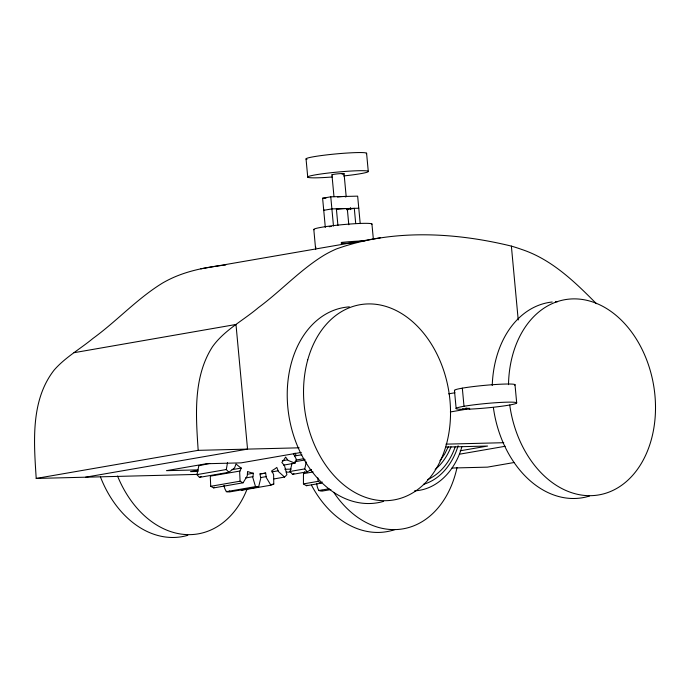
<?xml version="1.0" encoding="UTF-8"?>
<svg xmlns="http://www.w3.org/2000/svg" width="690" height="690" viewBox="0 0 690 690"><rect width="100%" height="100%" fill="white"/><g stroke="black" fill="none" stroke-linecap="round" stroke-linejoin="round"><path stroke-width="1.03" d="M293.466 453.701L296.605 459.816L295.018 463.145L288.308 460.506A8.487 6.219 80.2 0 1 287.98 460.239L285.608 457.073A50.706 37.165 80.2 0 1 281.848 462.455L284.315 465.396A8.487 6.219 80.2 0 1 284.556 465.871L286.911 474.668L285.755 475.928L284.547 477.075L278.613 471.736A8.487 6.219 80.2 0 1 278.363 471.356L276.811 467.432A50.706 37.165 80.2 0 1 271.808 470.692L273.507 474.453A8.487 6.219 80.2 0 1 273.628 474.987L273.783 484.095L272.343 484.673L270.885 485.191L266.375 477.73A8.487 6.219 80.2 0 1 266.219 477.273L265.65 473.021A50.706 37.165 80.2 0 1 259.957 473.806L260.708 478.041A8.487 6.219 80.2 0 1 260.691 478.515L258.621 486.89L257.068 486.786L255.516 486.623L252.911 477.851A8.487 6.219 80.2 0 1 252.868 477.368L253.351 473.236A50.706 37.165 80.2 0 1 247.581 471.468L247.279 475.652A8.487 6.219 80.2 0 1 247.149 476.083L243.078 482.802L241.767 482.138L240.094 481.206L239.672 472.132A8.487 6.219 80.2 0 1 239.758 471.615L241.241 468.061A50.706 37.165 80.2 0 1 236.014 463.93L234.695 467.604A8.487 6.219 80.2 0 1 234.462 467.941L228.83 472.288L199.462 477.385L196.935 474.625L198.755 466.121A8.487 6.219 80.2 0 1 198.944 465.733L209.708 463.421M228.83 472.288L226.303 469.528L227.519 462.662M311.207 469.536L307.231 471.813L292.543 474.366L290.067 471.451L292.051 463.318M307.231 471.813L304.756 468.907L306.274 461.929M239.879 471.054L210.528 476.091L210.39 476.704A8.487 6.219 80.2 0 0 210.312 477.161L210.726 486.295L213.71 487.899L243.078 482.802M304.661 471.831L303.522 474.254A8.677 6.357 80.2 0 0 303.453 474.599L303.436 483.897L306.386 485.734L321.074 483.181L322.187 481.982M461.852 446.758C456.055 468.519 438.478 489.693 414.612 490.823M458.1 445.783C453.037 462.809 441.048 479.214 423.384 484.371M455.159 446.922C450.441 460.67 441.143 473.599 427.567 479.61M229.649 490.987C226.467 494.506 224.431 488.33 223.974 485.398M451.01 446.81C447.646 455.46 442.419 463.542 435.174 469.442M448.388 446.594L444.593 454.184L439.892 460.799M322.161 490.254C318.383 493.359 317.038 486.441 316.658 483.362M214.297 487.209L213.71 487.899M307.015 485.079L306.429 485.691M225.716 264.995C208.208 266.892 190.604 270.075 174.354 277.087A203.058 148.824 80.2 0 0 162.702 282.96C137.25 298.503 117.024 320.954 92.96 338.428C80.118 349.062 65.205 357.351 54.165 370.038C30.386 400.45 33.896 442.247 36.208 478.437L197.745 474.392M74.028 352.694L236.247 324.429M235.997 324.611L247.546 449.112L85.586 477.195M201.204 476.454L200.436 476.894M200.212 477.014L199.462 477.385M293.974 473.702L292.543 474.366M243.518 489.564L241.517 490.288L240.965 489.589M301.875 454.805L294.414 455.943M325.318 227.424L322.61 198.228L330.769 196.814L357.653 196.141L360.206 223.62M347.156 209.579L354.298 208.337L355.661 223.06M329.259 226.743L331.26 226.398M200.85 268.833L380.466 237.757M448.681 393.835L454.943 392.757M36.208 478.437L198.177 450.346L299.141 447.819M450.311 411.964L466.017 409.256M197.952 470.347L190.526 471.632L198.03 471.443M301.288 452.424L241.112 462.861L206.405 463.732L166.428 470.666L197.978 469.873M196.935 474.625L226.303 469.528M282.314 460.765L287.558 459.851M232.064 469.657L241.241 468.061M295.674 460.109L303.936 458.678M294.82 461.731L305.308 459.92M283.478 465.146L295.018 463.145M247.848 474.194L253.351 473.236M260.147 473.978L265.65 473.021M271.748 471.908L278.036 470.813M245.502 477.98L252.842 476.704M290.067 471.451L304.756 468.907M210.726 486.295L240.094 481.206M260.786 477.549L266.029 476.643M309.732 470.149L311.57 469.83M303.704 473.59L313.139 471.951M274.025 478.929L284.547 477.075M460.187 450.794L487.614 446.042L445.861 447.086M226.148 491.711L255.516 486.623M271.946 484.415L273.783 484.095M229.253 491.979L258.621 486.89M241.517 490.288L270.885 485.191M459.687 454.167L505.201 446.275M303.436 483.897L318.125 481.353L321.074 483.181M318.599 490.581L329.087 488.761M321.738 491.159L330.915 489.572M513.912 462.55L487.442 467.139L452.002 468.027M322.61 198.228L325.973 198.142M358.774 208.225L331.89 208.898L323.731 210.312L324.576 210.295M346.699 209.743L348.096 209.708M341.352 243.389L353.177 243.096M445.999 444.144L503.743 442.704M284.858 469.278L291.284 469.114M286.178 472.176L290.464 472.072M296.252 455.624L295.027 453.089M596.427 303.704C574.796 281.831 551.646 259.38 521.821 249.478A290.766 213.115 80.2 0 0 511.376 246.106C454.494 232.211 392.067 228.89 336.315 248.995A203.058 148.824 80.2 0 0 324.662 254.869C300.392 269.54 281.14 290.852 258.405 307.619C243.078 320.626 224.345 330.087 212.477 346.751C192.889 377.257 195.874 415.803 198.177 450.346M318.125 481.353L317.823 477.816M511.376 246.106L518.225 319.988M514.999 384.692L516.681 402.822M462.326 388.151L464.008 406.281M454.469 390.488L456.15 408.618M366.588 153.232L368.27 171.362M371.927 223.991L373.394 239.559M350.434 207.63L350.615 209.639M344.06 173.682L346.182 196.607M347.303 208.691L348.795 224.768M341.507 244.476L341.317 242.44L343.137 242.259A29.213 2.139 -5.3 0 1 365.019 240.862M336.375 208.785L337.919 225.466M331.95 174.837L333.986 196.719M330.769 196.814L333.477 226.01M315.666 249.547L313.821 229.554M306.058 159.028L307.74 177.158M332.321 174.941A6.089 0.449 -5.3 0 1 335.185 174.121A6.089 0.449 -5.3 0 1 342.964 173.544A6.089 0.449 -5.3 0 1 342.102 174.216M337.47 197.03A6.089 0.449 -5.3 0 1 344.629 196.469A6.089 0.449 -5.3 0 1 345.285 196.943M336.427 209.45A6.089 0.449 -5.3 0 1 344.439 208.596A6.089 0.449 -5.3 0 1 346.682 208.967M306.99 159.399A30.429 2.225 -5.3 0 1 334.9 154.025A30.429 2.225 -5.3 0 1 366.235 153.723M332.183 176.994A30.429 2.225 -5.3 0 1 312.846 175.338A30.429 2.225 -5.3 0 1 363.311 170.697A30.429 2.225 -5.3 0 1 343.568 175.95M457.03 467.492A99.067 72.605 80.2 0 1 333.77 492.358M394.801 529.627A99.067 72.605 80.2 0 1 311.44 485.105M589.579 496.007A99.067 72.605 80.2 0 1 493.419 407.816M492.246 385.494A99.067 72.605 80.2 0 1 552.207 302.004M555.424 301.763A99.067 72.605 80.2 0 1 557.58 301.703M508.504 384.666A99.067 72.605 80.2 0 1 615.765 315.123A99.067 72.605 80.2 0 1 625.856 482A99.067 72.605 80.2 0 1 509.738 404.987M247.08 489.141A99.067 72.605 80.2 0 1 183.488 534.37A99.067 72.605 80.2 0 1 117.542 476.04M187.818 535.302A99.067 72.605 80.2 0 1 100.438 476.902M383.614 501.354A99.067 72.605 80.2 0 1 289.248 417.873A99.067 72.605 80.2 0 1 349.39 306.86M454.779 390.687A30.429 2.225 -5.3 0 1 484.872 385.339A30.429 2.225 -5.3 0 1 514.645 385.184M469.381 408.23A9.03 6.141 56.8 0 1 465.983 407.971M465.991 408.765A9.03 6.529 -75 0 1 462.628 408.644M314.123 229.753A29.213 2.139 -5.3 0 1 343.008 224.612A29.213 2.139 -5.3 0 1 371.591 224.466M316.011 247.339A29.213 2.139 -5.3 0 1 315.451 247.063M307.723 359.947A99.067 72.605 80.2 0 0 390.531 500.397A99.067 72.605 80.2 0 0 432.889 346.578A99.067 72.605 80.2 0 0 307.723 359.947M469.804 409.118A30.429 2.225 -5.3 0 0 516.663 403.055A30.429 2.225 -5.3 0 0 472.771 404.978A30.429 2.225 -5.3 0 0 469.804 409.118"/></g></svg>
